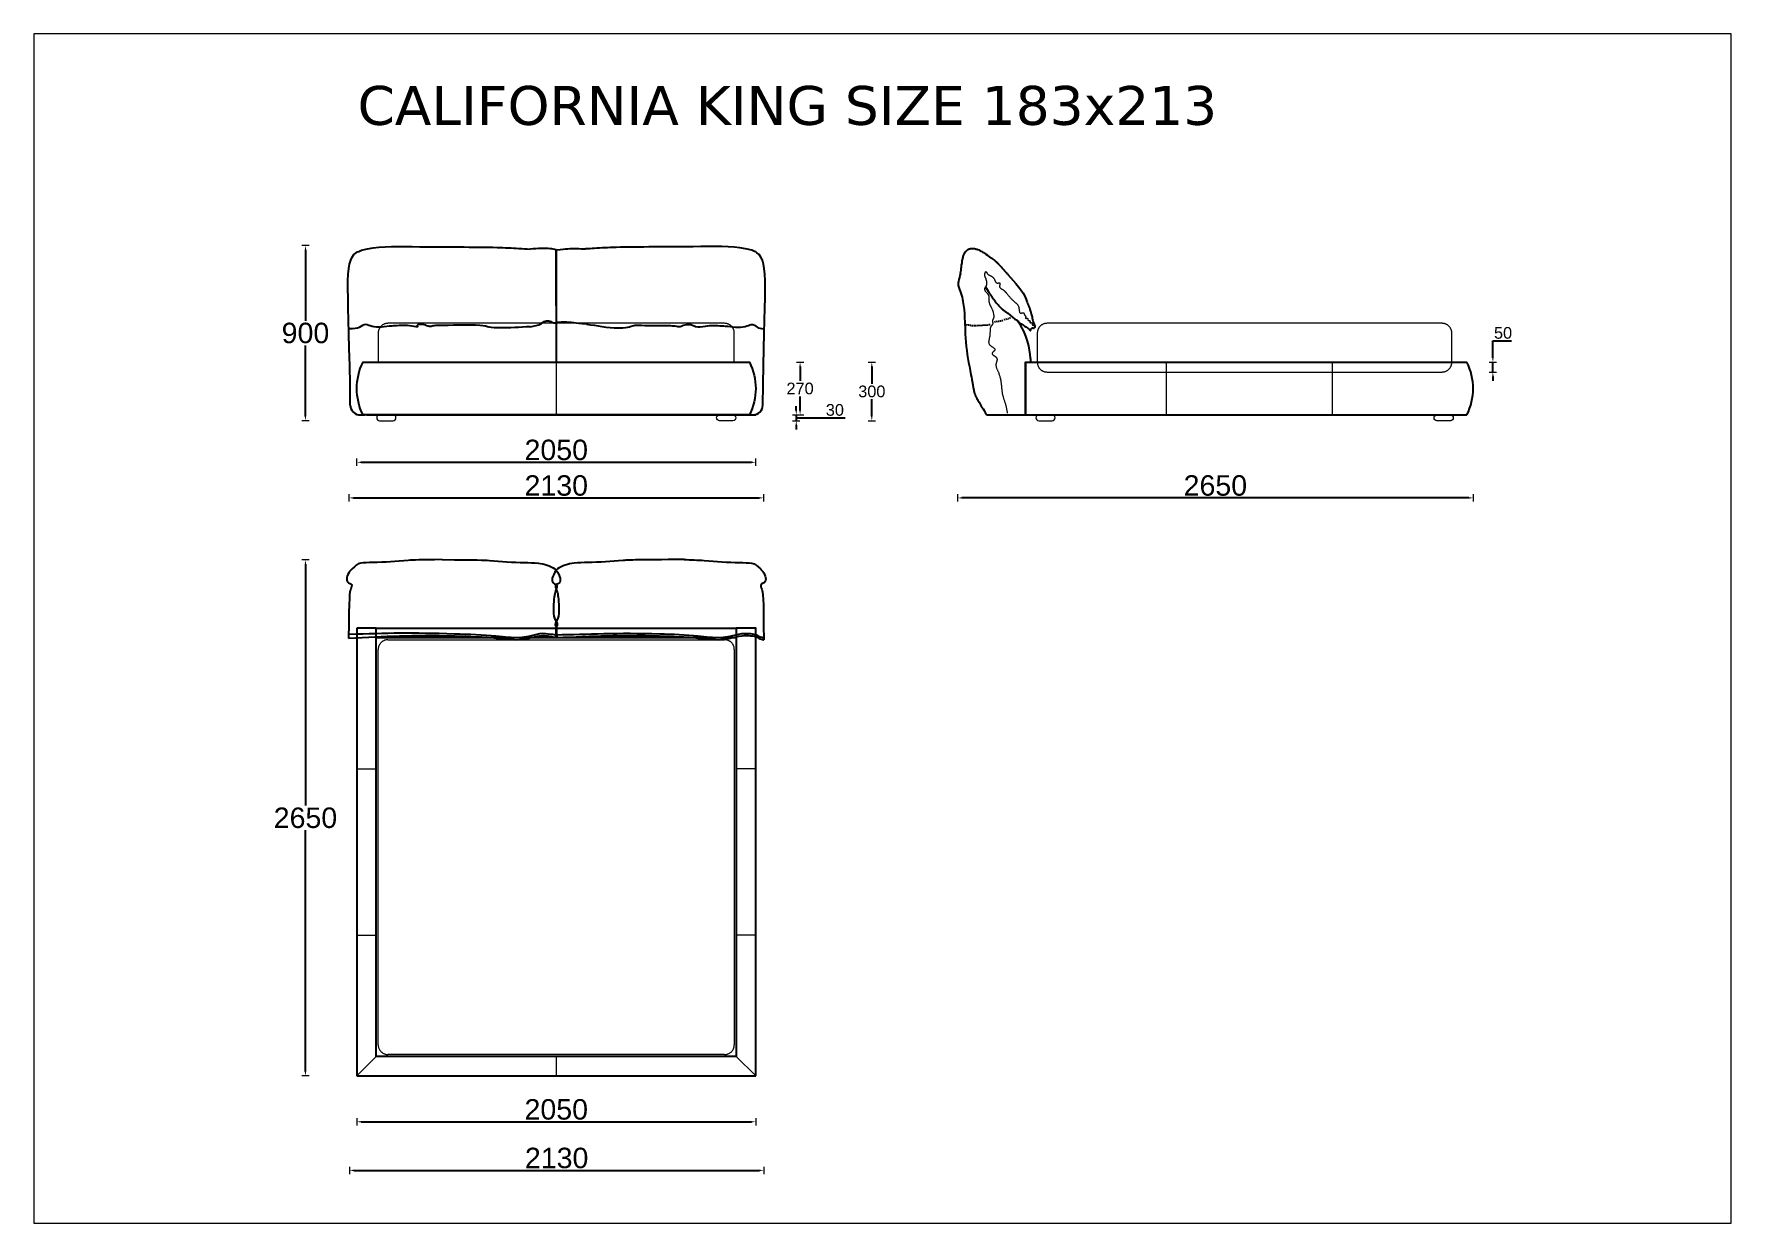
# Paper-space layout '183x213' of a CAD drawing. Header units: millimetres. Extents: x 0 to 291, y 0 to 204.
# The model-space entities are those that its viewports show. They can reach past a viewport. Long polylines and large blocks are cut down to what shows.
import ezdxf

# ---------------------------------------------------------------- set-up
doc = ezdxf.new("R2010")
doc.units = ezdxf.units.MM
doc.header["$MEASUREMENT"] = 0
doc.linetypes.add('NASCOSTA', pattern=[9.525, 6.35, -3.175])
doc.linetypes.add('TRATTEGGIATA', pattern=[19.05, 12.7, -6.35])
doc.layers.add('_ARREDO', color=7, linetype='Continuous')
for name, color, linetype, lineweight in [('_CUCITURE', 8, 'TRATTEGGIATA', 9), ('_MATERASSO', 4, 'Continuous', 9), ('_PIEDINI', 3, 'Continuous', 9), ('_QUOTE', 1, 'Continuous', 9)]:
    doc.layers.add(name, color=color, linetype=linetype, lineweight=lineweight)
doc.styles.get("Standard").update_dxf_attribs({"font": 'arial.ttf'})
doc.dimstyles.new('1_1', dxfattribs={"dimscale": 15, "dimtxt": 4, "dimasz": 1.5, "dimexe": 1.25, "dimexo": 2, "dimtad": 1, "dimtih": 1, "dimtoh": 1, "dimdec": 0, "dimtxsty": 'Standard', "dimcen": 2.5, "dimclrd": 256, "dimclre": 256, "dimclrt": 256, "dimadec": 0, "dimazin": 0, "dimtfac": 1, "dimtdec": 0, "dimtmove": 0, "dimatfit": 3, "dimfxl": 1.25, "dimfxlon": 1, "dimlwe": 0, "dimarcsym": 0})

# ---------------------------------------------------------------- blocks, each defined once
blk = doc.blocks.new('*D58')
at = {"layer": '_QUOTE', "lineweight": 0, "transparency": 16777216}
for p, q in [((7159.9, 1346.5), (7122.4, 1346.5)), ((7159.9, -1303.8), (7122.4, -1303.8))]:
    blk.add_line(p, q, dxfattribs=at)
at = {"layer": '_QUOTE', "lineweight": -2, "transparency": 16777216}
for p, q in [((7141.2, 1324), (7141.2, 84.3)), ((7141.2, -1281.3), (7141.2, -41.7))]:
    blk.add_line(p, q, dxfattribs=at)
at = {"layer": '_QUOTE', "transparency": 16777216}
for points in [[(7137.4, 1324), (7144.9, 1324), (7141.2, 1346.5)], [(7137.4, -1281.3), (7144.9, -1281.3), (7141.2, -1303.8)]]:
    blk.add_solid(points, dxfattribs=at)
at = {"layer": 'Defpoints', "color": 0, "transparency": 16777216}
for p in [(7844.5, 1346.5), (7141.2, -1303.8), (7844.5, -1303.8)]:
    blk.add_point(p, dxfattribs=at)
at = {"layer": '_QUOTE', "transparency": 16777216, "insert": (7141.2, 21.3), "char_height": 105, "attachment_point": 5}
blk.add_mtext('2650', dxfattribs=at)
blk = doc.blocks.new('*D59')
at = {"layer": '_QUOTE', "lineweight": 0, "transparency": 16777216}
for p, q in [((7405, 1828.7), (7405, 1866.2)), ((9455, 1828.7), (9455, 1866.2))]:
    blk.add_line(p, q, dxfattribs=at)
at = {"layer": '_QUOTE', "lineweight": -2, "transparency": 16777216}
blk.add_line((7427.5, 1847.5), (9432.5, 1847.5), dxfattribs=at)
at = {"layer": '_QUOTE', "transparency": 16777216}
for points in [[(7427.5, 1851.2), (7427.5, 1843.7), (7405, 1847.5)], [(9432.5, 1851.2), (9432.5, 1843.7), (9455, 1847.5)]]:
    blk.add_solid(points, dxfattribs=at)
at = {"layer": 'Defpoints', "color": 0, "transparency": 16777216}
for p in [(9455, 1847.5), (7405, -153.8), (9455, -153.8)]:
    blk.add_point(p, dxfattribs=at)
at = {"layer": '_QUOTE', "transparency": 16777216, "insert": (8430, 1910.5), "char_height": 105, "attachment_point": 5}
blk.add_mtext('2050', dxfattribs=at)
blk = doc.blocks.new('*D60')
at = {"layer": '_QUOTE', "lineweight": 0, "transparency": 16777216}
for p, q in [((7366.7, -1769.9), (7366.7, -1807.4)), ((9497.1, -1769.9), (9497.1, -1807.4))]:
    blk.add_line(p, q, dxfattribs=at)
at = {"layer": '_QUOTE', "lineweight": -2, "transparency": 16777216}
blk.add_line((7389.2, -1788.6), (9474.6, -1788.6), dxfattribs=at)
at = {"layer": '_QUOTE', "transparency": 16777216}
for points in [[(7389.2, -1784.9), (7389.2, -1792.4), (7366.7, -1788.6)], [(9474.6, -1784.9), (9474.6, -1792.4), (9497.1, -1788.6)]]:
    blk.add_solid(points, dxfattribs=at)
at = {"layer": 'Defpoints', "color": 0, "transparency": 16777216}
for p in [(7366.7, 1078.2), (9497.1, 947.6), (9497.1, -1788.6)]:
    blk.add_point(p, dxfattribs=at)
at = {"layer": '_QUOTE', "transparency": 16777216, "insert": (8431.9, -1725.6), "char_height": 105, "attachment_point": 5}
blk.add_mtext('2130', dxfattribs=at)
blk = doc.blocks.new('*D61')
at = {"layer": '_QUOTE', "lineweight": 0, "transparency": 16777216}
for p, q in [((7159.9, 2960.9), (7122.4, 2960.9)), ((7159.9, 2061.1), (7122.4, 2061.1))]:
    blk.add_line(p, q, dxfattribs=at)
at = {"layer": '_QUOTE', "lineweight": -2, "transparency": 16777216}
for p, q in [((7141.2, 2938.4), (7141.2, 2574)), ((7141.2, 2083.6), (7141.2, 2448))]:
    blk.add_line(p, q, dxfattribs=at)
at = {"layer": '_QUOTE', "transparency": 16777216}
for points in [[(7137.4, 2938.4), (7144.9, 2938.4), (7141.2, 2960.9)], [(7137.4, 2083.6), (7144.9, 2083.6), (7141.2, 2061.1)]]:
    blk.add_solid(points, dxfattribs=at)
at = {"layer": 'Defpoints', "color": 0, "transparency": 16777216}
for p in [(7141.2, 2960.9), (7730.9, 2960.9), (7556.8, 2061.1)]:
    blk.add_point(p, dxfattribs=at)
at = {"layer": '_QUOTE', "transparency": 16777216, "insert": (7141.2, 2511), "char_height": 105, "attachment_point": 5}
blk.add_mtext('900', dxfattribs=at)
blk = doc.blocks.new('*D62')
at = {"layer": '_QUOTE', "lineweight": 0, "transparency": 16777216}
for p, q in [((10032.7, 2361.1), (10070.2, 2361.1)), ((10032.7, 2061.1), (10070.2, 2061.1))]:
    blk.add_line(p, q, dxfattribs=at)
at = {"layer": '_QUOTE', "lineweight": -2, "transparency": 16777216}
for p, q in [((10051.5, 2338.6), (10051.5, 2251.1)), ((10051.5, 2083.6), (10051.5, 2171.1))]:
    blk.add_line(p, q, dxfattribs=at)
at = {"layer": '_QUOTE', "transparency": 16777216}
for points in [[(10047.7, 2338.6), (10055.2, 2338.6), (10051.5, 2361.1)], [(10047.7, 2083.6), (10055.2, 2083.6), (10051.5, 2061.1)]]:
    blk.add_solid(points, dxfattribs=at)
at = {"layer": 'Defpoints', "color": 0, "transparency": 16777216}
for p in [(9258.8, 2361.1), (9258.8, 2061.1), (10051.5, 2061.1)]:
    blk.add_point(p, dxfattribs=at)
at = {"layer": '_QUOTE', "transparency": 16777216, "insert": (10051.5, 2211.1), "char_height": 60, "attachment_point": 5}
blk.add_mtext('300', dxfattribs=at)
blk = doc.blocks.new('*D63')
at = {"layer": '_QUOTE', "lineweight": 0, "transparency": 16777216}
for p, q in [((9664.1, 2361.1), (9701.6, 2361.1)), ((9664.1, 2091.1), (9701.6, 2091.1))]:
    blk.add_line(p, q, dxfattribs=at)
at = {"layer": '_QUOTE', "lineweight": -2, "transparency": 16777216}
for p, q in [((9682.9, 2338.6), (9682.9, 2266.1)), ((9682.9, 2113.6), (9682.9, 2186.1))]:
    blk.add_line(p, q, dxfattribs=at)
at = {"layer": '_QUOTE', "transparency": 16777216}
for points in [[(9679.1, 2338.6), (9686.6, 2338.6), (9682.9, 2361.1)], [(9679.1, 2113.6), (9686.6, 2113.6), (9682.9, 2091.1)]]:
    blk.add_solid(points, dxfattribs=at)
at = {"layer": 'Defpoints', "color": 0, "transparency": 16777216}
for p in [(9035, 2361.1), (9035, 2091.1), (9682.9, 2091.1)]:
    blk.add_point(p, dxfattribs=at)
at = {"layer": '_QUOTE', "transparency": 16777216, "insert": (9682.9, 2226.1), "char_height": 60, "attachment_point": 5}
blk.add_mtext('270', dxfattribs=at)
blk = doc.blocks.new('*D64')
at = {"layer": '_QUOTE', "lineweight": -2, "transparency": 16777216}
for p, q in [((9663.3, 2113.6), (9663.3, 2136.1)), ((9663.3, 2091.1), (9663.3, 2061.1)), ((9663.3, 2091.1), (9663.3, 2061.1)), ((9663.3, 2076.1), (9809.4, 2076.1)), ((9663.3, 2038.6), (9663.3, 2016.1)), ((9809.4, 2076.1), (9913.8, 2076.1))]:
    blk.add_line(p, q, dxfattribs=at)
at = {"layer": '_QUOTE', "lineweight": 0, "transparency": 16777216}
for p, q in [((9644.6, 2091.1), (9682.1, 2091.1)), ((9644.6, 2061.1), (9682.1, 2061.1))]:
    blk.add_line(p, q, dxfattribs=at)
at = {"layer": '_QUOTE', "transparency": 16777216}
for points in [[(9659.6, 2113.6), (9667.1, 2113.6), (9663.3, 2091.1)], [(9659.6, 2038.6), (9667.1, 2038.6), (9663.3, 2061.1)]]:
    blk.add_solid(points, dxfattribs=at)
at = {"layer": 'Defpoints', "color": 0, "transparency": 16777216}
for p in [(9031.2, 2091.1), (9303.1, 2061.1), (9663.3, 2061.1)]:
    blk.add_point(p, dxfattribs=at)
at = {"layer": '_QUOTE', "transparency": 16777216, "insert": (9861.6, 2116.1), "char_height": 60, "attachment_point": 5}
blk.add_mtext('30', dxfattribs=at)
blk = doc.blocks.new('*D65')
at = {"layer": '_QUOTE', "lineweight": -2, "transparency": 16777216}
for p, q in [((13243.1, 2383.6), (13243.1, 2471.7)), ((13243.1, 2471.7), (13338.2, 2471.7)), ((13243.1, 2311.1), (13243.1, 2361.1)), ((13243.1, 2288.6), (13243.1, 2266.1))]:
    blk.add_line(p, q, dxfattribs=at)
at = {"layer": '_QUOTE', "lineweight": 0, "transparency": 16777216}
for p, q in [((13224.3, 2361.1), (13261.8, 2361.1)), ((13224.3, 2311.1), (13261.8, 2311.1))]:
    blk.add_line(p, q, dxfattribs=at)
at = {"layer": '_QUOTE', "transparency": 16777216}
for points in [[(13239.3, 2383.6), (13246.8, 2383.6), (13243.1, 2361.1)], [(13239.3, 2288.6), (13246.8, 2288.6), (13243.1, 2311.1)]]:
    blk.add_solid(points, dxfattribs=at)
at = {"layer": 'Defpoints', "color": 0, "transparency": 16777216}
for p in [(12690.8, 2361.1), (12690.8, 2311.1), (13243.1, 2311.1)]:
    blk.add_point(p, dxfattribs=at)
at = {"layer": '_QUOTE', "transparency": 16777216, "insert": (13295.3, 2511.7), "char_height": 60, "attachment_point": 5}
blk.add_mtext('50', dxfattribs=at)
blk = doc.blocks.new('*D56')
at = {"layer": '_QUOTE', "lineweight": 0, "transparency": 16777216}
for p, q in [((7405, -1520.4), (7405, -1557.9)), ((9455, -1520.4), (9455, -1557.9))]:
    blk.add_line(p, q, dxfattribs=at)
at = {"layer": '_QUOTE', "lineweight": -2, "transparency": 16777216}
blk.add_line((7427.5, -1539.1), (9432.5, -1539.1), dxfattribs=at)
at = {"layer": '_QUOTE', "transparency": 16777216}
for points in [[(7427.5, -1535.4), (7427.5, -1542.9), (7405, -1539.1)], [(9432.5, -1535.4), (9432.5, -1542.9), (9455, -1539.1)]]:
    blk.add_solid(points, dxfattribs=at)
at = {"layer": 'Defpoints', "color": 0, "transparency": 16777216}
for p in [(7405, -337.3), (9455, -380.1), (9455, -1539.1)]:
    blk.add_point(p, dxfattribs=at)
at = {"layer": '_QUOTE', "transparency": 16777216, "insert": (8430, -1476.1), "char_height": 105, "attachment_point": 5}
blk.add_mtext('2050', dxfattribs=at)
blk = doc.blocks.new('*D66')
at = {"layer": '_QUOTE', "lineweight": 0, "transparency": 16777216}
for p, q in [((10492.1, 1683.4), (10492.1, 1645.9)), ((13141.9, 1683.4), (13141.9, 1645.9))]:
    blk.add_line(p, q, dxfattribs=at)
at = {"layer": '_QUOTE', "lineweight": -2, "transparency": 16777216}
blk.add_line((13119.4, 1664.7), (10514.6, 1664.7), dxfattribs=at)
at = {"layer": '_QUOTE', "transparency": 16777216}
for points in [[(10514.6, 1668.4), (10514.6, 1660.9), (10492.1, 1664.7)], [(13119.4, 1668.4), (13119.4, 1660.9), (13141.9, 1664.7)]]:
    blk.add_solid(points, dxfattribs=at)
at = {"layer": 'Defpoints', "color": 0, "transparency": 16777216}
for p in [(10492.1, 2482.1), (13141.9, 2226.1), (10492.1, 1664.7)]:
    blk.add_point(p, dxfattribs=at)
at = {"layer": '_QUOTE', "transparency": 16777216, "insert": (11817, 1727.7), "char_height": 105, "attachment_point": 5}
blk.add_mtext('2650', dxfattribs=at)
blk = doc.blocks.new('Sezione testata')
at = {"layer": '_ARREDO', "lineweight": 25}
for points in [[(-13185.4, -19536.9), (-13183.7, -19525.5), (-13183.5, -19523.1), (-13183.3, -19520.4), (-13183, -19517.5), (-13182.6, -19514.1), (-13182.3, -19510.4), (-13181.8, -19506.6), (-13181.5, -19502.6), (-13181, -19498.4), (-13180.3, -19494), (-13179.9, -19489.7), (-13178.4, -19480.5), (-13176.9, -19471.3), (-13176, -19466.6), (-13175, -19462.1), (-13174, -19457.8), (-13173, -19453.5), (-13171.9, -19449.3), (-13170.5, -19445.4), (-13169.3, -19441.8), (-13167.8, -19438.3), (-13166.4, -19435), (-13164.8, -19432), (-13163, -19429.3), (-13161.4, -19426.7), (-13159.6, -19424.3), (-13157.8, -19422.2), (-13156, -19420.3), (-13153.9, -19418.5), (-13152, -19416.9), (-13150, -19415.5), (-13147.8, -19414.2), (-13145.7, -19413.1), (-13143.5, -19412.2), (-13141.4, -19411.3), (-13139.1, -19410.7), (-13137, -19410.2), (-13134.7, -19409.6), (-13132.5, -19409.3), (-13130.2, -19409.1), (-13127.9, -19408.9), (-13125.7, -19408.9), (-13123.4, -19408.9), (-13118.8, -19409.1), (-13114.2, -19409.6), (-13109.7, -19410.6), (-13105.2, -19411.7), (-13100.7, -19413.1), (-13096.3, -19414.6), (-13091.8, -19416.6), (-13087.5, -19418.6), (-13083.3, -19420.6), (-13079.1, -19422.9), (-13074.9, -19425.2), (-13070.8, -19427.8), (-13067, -19430.3), (-13063.1, -19432.8), (-13055.4, -19438.2), (-13048.2, -19443.4), (-13044.7, -19446), (-13041.2, -19448.4), (-13037.9, -19450.9), (-13034.5, -19453.2), (-13031.3, -19455.4), (-13028, -19457.3), (-13024.9, -19459.3), (-13023.2, -19460.3), (-13021.6, -19461.2), (-13019.6, -19462.5), (-13018.6, -19463.3), (-13017.6, -19464.1), (-13016.4, -19464.8), (-13015.2, -19465.7), (-13013.8, -19466.8), (-13012.5, -19468.1), (-13011.1, -19469.3), (-13009.5, -19470.7), (-13007.6, -19472.3), (-13005.9, -19474), (-13004, -19475.9), (-13001.8, -19477.8), (-12999.6, -19480.1), (-12997.2, -19482.5), (-12994.7, -19485.1), (-12992.1, -19487.8), (-12989.2, -19490.8), (-12986.1, -19494.2), (-12982.9, -19497.6), (-12979.4, -19501.2), (-12977.6, -19503.3), (-12975.8, -19505.3), (-12974, -19507.4), (-12972.1, -19509.6), (-12970.1, -19511.8), (-12968, -19514.1), (-12965.8, -19516.4), (-12963.7, -19518.8), (-12961.6, -19521.3), (-12959.2, -19523.9), (-12957, -19526.6), (-12954.5, -19529.3), (-12952.1, -19532.1), (-12949.6, -19534.9), (-12946.9, -19538), (-12944.4, -19540.9), (-12943.1, -19542.5)], [(-13185.4, -19536.9), (-13186.5, -19539.9), (-13187.4, -19542.7), (-13189, -19548), (-13191.3, -19557.9), (-13194.2, -19568.3), (-13196.9, -19578.9), (-13198, -19584.2), (-13198.7, -19589.5), (-13198.9, -19594.7), (-13198.3, -19599.6), (-13197.2, -19604.7), (-13195.4, -19609.5), (-13191.4, -19619.1), (-13187.6, -19628.9), (-13184, -19639), (-13180.9, -19649.1), (-13178.2, -19659.5), (-13175.7, -19669.9), (-13173.5, -19680.3), (-13171.6, -19690.7), (-13170.1, -19701.2), (-13168.9, -19711.7), (-13167.8, -19722.2), (-13166.2, -19743.1), (-13165.3, -19764.2), (-13164.6, -19785.1), (-13163, -19827.2), (-13162.1, -19848.3), (-13160.7, -19869.6), (-13158.8, -19890.7), (-13156.6, -19911.7), (-13154.1, -19932.5), (-13151.2, -19953), (-13148.1, -19973.5), (-13144.5, -19993.7), (-13140.7, -20014.4), (-13138.6, -20025), (-13136.6, -20035.9), (-13132.2, -20058.1), (-13130.1, -20069), (-13128.1, -20079.4), (-13127.2, -20084.3), (-13126.4, -20088.7), (-13125.8, -20093), (-13125, -20097), (-13124.4, -20100.5), (-13123.9, -20103.9), (-13123.5, -20106.6), (-13123.3, -20108.8), (-13122.9, -20110.8), (-13122.7, -20113), (-13122.3, -20114.6), (-13122.2, -20116.4), (-13121.8, -20118.4), (-13121.3, -20121), (-13120.6, -20123.9), (-13119.8, -20127.5), (-13119, -20131.9), (-13117.9, -20136.8), (-13116.8, -20142.3), (-13116, -20145.6), (-13115.3, -20148.9), (-13114.3, -20152.5), (-13113.6, -20154.7), (-13113, -20157.3), (-13111.6, -20160.6), (-13110.7, -20162.5), (-13109.6, -20164.7), (-13108.5, -20167.1), (-13107.1, -20169.9), (-13105.5, -20172.9), (-13103.7, -20176.2), (-13101.8, -20179.8), (-13099.4, -20183.9), (-13096.7, -20188.4), (-13093.8, -20193.4), (-13090.9, -20198.7), (-13087.2, -20204.5), (-13083.5, -20211), (-13079.3, -20217.8), (-13074.8, -20225.1), (-13069.9, -20233), (-13064.6, -20241.6), (-13058.8, -20250.8), (-13052.6, -20260.6), (-13051, -20263.2), (-12851.6, -20263.2)], [(-13058.5, -19605.6), (-13044.4, -19627.9), (-13043, -19629.7), (-13042, -19631.6), (-13040.8, -19633.5), (-13039.7, -19635.2), (-13038.5, -19636.9), (-13037.4, -19638.5), (-13036.5, -19640.2), (-13035.4, -19641.8), (-13034.5, -19643.2), (-13033.5, -19644.7), (-13032.6, -19646.2), (-13031.6, -19647.5), (-13030.8, -19648.8), (-13029.2, -19651.3), (-13027.6, -19653.8), (-13026.1, -19655.9), (-13024.7, -19657.9), (-13023.4, -19660), (-13022.1, -19661.6), (-13021, -19663.3), (-13019.9, -19664.9), (-13018.8, -19666.4), (-13018, -19667.7), (-13017, -19669), (-13016.3, -19670.1), (-13015.3, -19671.3), (-13014.6, -19672.2), (-13013.9, -19673.3), (-13013.2, -19674.2), (-13012.5, -19675.1), (-13011.3, -19676.6), (-13010, -19678.2), (-13007.6, -19681.3), (-13002.6, -19687.2), (-12997.8, -19693.1), (-12992.7, -19698.8), (-12990.2, -19701.8), (-12987.5, -19704.7), (-12984.9, -19707.4), (-12982.3, -19710.2), (-12979.5, -19712.8), (-12976.7, -19715.5), (-12973.7, -19718.1), (-12970.8, -19720.7), (-12967.9, -19723.2), (-12965, -19725.6), (-12961.9, -19728), (-12958.7, -19730.2), (-12955.7, -19732.6), (-12952.5, -19734.7), (-12949.2, -19736.7), (-12946, -19738.8), (-12942.5, -19740.7), (-12906.1, -19772), (-12899.1, -19775.4), (-12897.5, -19776.4), (-12895.8, -19777.3), (-12894.3, -19778.5), (-12892.7, -19779.7), (-12891.5, -19781.2), (-12890.2, -19782.7), (-12887.7, -19785.8), (-12886.6, -19787.3), (-12885.2, -19788.8), (-12884, -19790.1), (-12883.2, -19790.8), (-12882.5, -19791.3), (-12881.7, -19791.9), (-12880.9, -19792.5), (-12880.1, -19792.7), (-12879.3, -19793.3), (-12877.4, -19793.9), (-12875.7, -19794.5), (-12873.8, -19795.2), (-12872, -19795.9), (-12870.2, -19796.7), (-12869.3, -19797.1), (-12868.6, -19797.6), (-12867.1, -19798.7), (-12865.5, -19800), (-12862.7, -19802.7), (-12861.4, -19804), (-12859.8, -19805.2), (-12858.3, -19806.3), (-12856.6, -19807.5), (-12854.9, -19808.5), (-12853.1, -19809.4), (-12849.7, -19811.1), (-12847.9, -19811.8), (-12846.3, -19812.6), (-12844.9, -19813.6), (-12843.3, -19814.4), (-12841.9, -19815.7), (-12840.4, -19816.9), (-12839.6, -19817.6), (-12838.9, -19818.3), (-12838.1, -19819.1), (-12837.2, -19820), (-12835.6, -19821.9), (-12834, -19824), (-12832.2, -19825.9), (-12831.3, -19826.9), (-12830.5, -19827.6), (-12829.9, -19828.4), (-12829.1, -19829), (-12828.4, -19829.6), (-12827.7, -19829.7), (-12827.5, -19829.8), (-12827.1, -19829.9), (-12826.9, -19830), (-12826.5, -19829.9), (-12826.4, -19829.7), (-12826.1, -19829.6), (-12826, -19829.3), (-12825.7, -19829), (-12825.4, -19828.2), (-12825.1, -19827.3), (-12824.9, -19826.3), (-12824.7, -19825.3), (-12824.2, -19824.4), (-12823.8, -19823.3), (-12823.2, -19822.3), (-12822.7, -19821.4), (-12822.1, -19820.6), (-12821.4, -19819.8), (-12820.5, -19819.2), (-12819.7, -19818.5), (-12818.9, -19818.1), (-12818, -19817.6), (-12816.1, -19816.9), (-12815.2, -19816.8), (-12814.2, -19816.9), (-12813.3, -19816.8), (-12812.3, -19817), (-12811.3, -19817.1), (-12810.3, -19817.3), (-12808.2, -19817.7)], [(-12846.7, -19676), (-12844.9, -19681.5), (-12843.6, -19684.9), (-12841.4, -19691.5), (-12840.1, -19694.7), (-12838.9, -19697.9), (-12837.7, -19700.9), (-12836.4, -19704.1), (-12835.2, -19707.1), (-12834, -19710.1), (-12832.9, -19713), (-12831.8, -19715.8), (-12830.6, -19718.6), (-12829.5, -19721.5), (-12825.8, -19732.6), (-12825, -19735.4), (-12824.3, -19738.2), (-12822.9, -19743.6), (-12821.4, -19749.1), (-12820.7, -19751.9), (-12820.1, -19754.8), (-12818.7, -19760.7), (-12817.3, -19766.7), (-12815.8, -19772.7), (-12814.4, -19778.8), (-12812.9, -19785), (-12811.4, -19791.1), (-12804.2, -19808.2)]]:
    blk.add_lwpolyline(points, dxfattribs=at)
at = {"layer": '_ARREDO'}
blk.add_lwpolyline([(-12851.6, -20263.2), (-12851.6, -19993.2), (-12823.5, -19993.2)], dxfattribs=at)
for points in [[(-12943.1, -19542.5), (-12907.3, -19584.1), (-12864, -19624), (-12846.7, -19676)], [(-12804.2, -19808.2), (-12802.8, -19811.4), (-12804.9, -19818.5), (-12808.2, -19817.7)]]:
    blk.add_open_spline(points, degree=3, dxfattribs=at)
at = {"layer": '_ARREDO', "lineweight": 25}
blk.add_open_spline([(-12823.5, -19993.2), (-12824.2, -19986.4), (-12825, -19979.5), (-12825.8, -19972.7), (-12825.8, -19972.7), (-12825.8, -19972.7), (-12825.8, -19972.7), (-12831.6, -19921.4), (-12839.3, -19854.5), (-12895, -19777.9)], degree=3, knots=[-19.746579, -19.746579, -19.746579, -19.746579, -0.0005, -0.0005, -0.0005, 0, 0, 0, 200.280771, 200.280771, 200.280771, 200.280771], dxfattribs=at)
at = {"layer": '_CUCITURE', "lineweight": 25}
for points in [[(-13011.8, -19785), (-13006.7, -19784.3)], [(-13003.6, -19783.8), (-12997.1, -19782.8)], [(-12994, -19782.3), (-12991.7, -19782.1), (-12987.7, -19781.3)], [(-12984.6, -19780.8), (-12982, -19780.4), (-12978.2, -19779.6)], [(-12975.1, -19779.1), (-12972, -19778.4), (-12968.9, -19777.7)], [(-12961.1, -19774.2), (-12954.9, -19772.1)], [(-12951.9, -19771.2), (-12946.8, -19769.6)], [(-12943.7, -19768.9), (-12940.2, -19768.1), (-12937.5, -19767.2)], [(-12934.4, -19766.5), (-12930.5, -19765.3), (-12928.5, -19764.7)], [(-13151.2, -19802.1), (-13156.4, -19801.4)], [(-13141.6, -19803.5), (-13148, -19802.5)], [(-13132.2, -19804.7), (-13136.3, -19804.2), (-13138.4, -19803.9)], [(-13122.7, -19805.5), (-13126.3, -19805.4), (-13129, -19804.9)], [(-13113.1, -19806), (-13116.3, -19805.8), (-13119.5, -19805.7)], [(-13103.4, -19806.1), (-13106.1, -19806.1), (-13110, -19806)], [(-13044, -19801.6), (-13046.2, -19801.8), (-13100.3, -19806)], [(-13034.3, -19801.5), (-13040.8, -19801.6)]]:
    blk.add_lwpolyline(points, dxfattribs=at)
at = {"layer": '_CUCITURE'}
blk.add_spline([(-12944.6, -20254), (-12953.1, -20211.4), (-12968.3, -20162.2), (-12974.3, -20113.5), (-12989.9, -20046.1), (-13001.8, -19998.9), (-12997.3, -19975.3), (-13002.4, -19967.7), (-13019.2, -19954.9), (-13020.7, -19943.4), (-13008, -19929.5), (-13032.8, -19907.2), (-13034.3, -19858.4), (-13032.6, -19828.2), (-13026.9, -19806.2), (-13018.7, -19794), (-13020.6, -19780.3), (-13015.4, -19767.2), (-13014.2, -19749.7), (-13028.8, -19708.6), (-13039, -19678.9), (-13039.3, -19653.1), (-13058, -19627.2), (-13060.8, -19613.2), (-13053.3, -19600.4), (-13050.5, -19586.9), (-13055.6, -19563.6), (-13060.9, -19543), (-13055.6, -19527.7), (-13049.4, -19536.5), (-13031.2, -19549), (-13014.2, -19563.6), (-12996.4, -19586.5), (-12984.6, -19585.8), (-12984.9, -19606.7), (-12970.8, -19618.8), (-12948.4, -19639.8), (-12909.9, -19681.5), (-12887.1, -19709.5), (-12876.1, -19740.5), (-12861.5, -19739.5), (-12856.2, -19751.2), (-12851.2, -19757.5), (-12851.2, -19767.6), (-12842, -19767.2), (-12839.2, -19777.2), (-12828.6, -19780.9), (-12830.5, -19789), (-12820, -19790.4), (-12818.1, -19799.9), (-12808.1, -19805.2), (-12804.8, -19814.4)], degree=3, dxfattribs=at)
blk = doc.blocks.new('*D57')
at = {"layer": '_QUOTE', "lineweight": 0, "transparency": 16777216}
for p, q in [((7364.8, 1683.4), (7364.8, 1645.9)), ((9495.2, 1683.4), (9495.2, 1645.9))]:
    blk.add_line(p, q, dxfattribs=at)
at = {"layer": '_QUOTE', "lineweight": -2, "transparency": 16777216}
blk.add_line((7387.3, 1664.7), (9472.7, 1664.7), dxfattribs=at)
at = {"layer": '_QUOTE', "transparency": 16777216}
for points in [[(7387.3, 1668.4), (7387.3, 1660.9), (7364.8, 1664.7)], [(9472.7, 1668.4), (9472.7, 1660.9), (9495.2, 1664.7)]]:
    blk.add_solid(points, dxfattribs=at)
at = {"layer": 'Defpoints', "color": 0, "transparency": 16777216}
for p in [(7364.8, 2856.4), (9495.2, 2725.8), (9495.2, 1664.7)]:
    blk.add_point(p, dxfattribs=at)
at = {"layer": '_QUOTE', "transparency": 16777216, "insert": (8430, 1727.7), "char_height": 105, "attachment_point": 5}
blk.add_mtext('2130', dxfattribs=at)

msp = doc.modelspace()

# ---------------------------------------------------------------- linework, layer by layer
at = {"layer": '_ARREDO', "color": 0}
for p, q in [((8428.6, 2938.8), (8429.2, 2361.1)), ((8428.6, 2938.8), (8429.2, 2361.1)), ((8430.9, 2361.1), (8430.8, 2938.1)), ((7413, 2091.2), (7445.9, 2091.1)), ((7455, 2091.1), (9455, 2091.1))]:
    msp.add_line(p, q, dxfattribs=at)
at = {"layer": '_ARREDO'}
msp.add_line((10841.9, 2091.1), (13109.6, 2091.1), dxfattribs=at)
msp.add_lwpolyline([(9422.7, 2091.1), (7437.2, 2091.1, -0.238729), (7437.2, 2361.1), (9422.7, 2361.1, -0.238729)], format="xyb", close=True, dxfattribs=at)
for points in [[(10841.9, 2091.1), (10841.9, 2361.1)], [(10841.9, 2361.1), (10841.9, 2091.1)], [(10841.9, 2361.1), (13109.6, 2361.1)], [(9422.7, 2091.1), (9441.6, 2091.2)], [(7405, 996.2), (7405, -1303.8)], [(7505, -1203.8), (7505, 996.2), (7405, 996.2)], [(9455, -1303.8), (9455, 996.2), (9355, 996.2), (9355, -1203.8)], [(9355, -1203.8), (7505, -1203.8)], [(7405, -1303.8), (9455, -1303.8)]]:
    msp.add_lwpolyline(points, dxfattribs=at)
msp.add_lwpolyline([(13109.6, 2091.1), (13109.6, 2091.1, 0.238729), (13109.6, 2361.1, 0.238729)], format="xyb", dxfattribs=at)
msp.add_lwpolyline([(7505, 946.2), (7505, 996.2), (9355, 996.2), (9355, 946.2)], close=True, dxfattribs=at)
at = {"layer": '_ARREDO', "color": 0}
for centre, radius, start, end in [((7423.4, 2142), 51.9, 181.44473, 258.3601), ((9441.6, 2141.2), 50, 270.04276, 359.40329)]:
    msp.add_arc(centre, radius, start, end, dxfattribs=at)
for points, knots in [([(7371.6, 2140.6), (7365.9, 2738.8), (7327.2, 2908.9), (7511.2, 2960.5), (7721.2, 2952.1), (8064.4, 2954.4), (8221.6, 2947.2), (8276.5, 2943), (8295.7, 2942.2)], [0.97874, 0.97874, 0.97874, 0.97874, 33.87459, 41.444807, 67.800101, 98.55114, 109.295887, 115.063562, 115.063562, 115.063562, 115.063562]), ([(8429.9, 2938.1), (8420.1, 2940.7), (8383.9, 2949.2), (8337.1, 2943.9), (8295.7, 2942.2)], [141.247301, 141.247301, 141.247301, 141.247301, 145.493894, 156.0179, 156.0179, 156.0179, 156.0179]), ([(8429.9, 2938.1), (8461.1, 2940.7), (8506, 2948.5), (8549.3, 2944.6), (8580.1, 2942.9)], [142.576049, 142.576049, 142.576049, 142.576049, 146.822642, 156.169675, 156.169675, 156.169675, 156.169675]), ([(9491.6, 2140.6), (9497.2, 2738.8), (9535.9, 2908.9), (9352, 2960.5), (9141.9, 2952.1), (8798.8, 2954.4), (8645.8, 2947.4), (8595.1, 2943.7), (8580.1, 2942.9)], [0.978652, 0.978652, 0.978652, 0.978652, 33.87459, 41.444807, 67.800101, 98.55114, 109.295887, 113.789424, 113.789424, 113.789424, 113.789424]), ([(8545.6, 2559.9), (8511.4, 2565.2), (8474.5, 2569.3), (8434.1, 2565), (8430, 2564.9)], [99.121874, 99.121874, 99.121874, 99.121874, 109.465772, 110.6844, 110.6844, 110.6844, 110.6844]), ([(7844.5, 1347.5), (7726.4, 1346.6), (7637.1, 1342.5), (7523.9, 1330.9), (7410.9, 1333.1), (7397.8, 1315.4), (7358.7, 1279.1), (7342.7, 1230.4), (7384.6, 1222.3), (7369.1, 1186.7), (7364.9, 1166.2), (7363, 944.9)], [1323.899986, 1323.899986, 1323.899986, 1323.899986, 1427.9085, 1645.520083, 1731.152126, 1839.404734, 1862.672187, 1931.372978, 1952.584466, 1981.71284, 2036.703079, 2036.703079, 2036.703079, 2036.703079]), ([(7844.5, 1347.5), (8028.4, 1346.6), (8117.6, 1342.5), (8230.8, 1330.9), (8343.9, 1333.1), (8403.3, 1316.4), (8427.6, 1296), (8429.7, 1294)], [1323.899986, 1323.899986, 1323.899986, 1323.899986, 1427.9085, 1645.520083, 1731.152126, 1839.404734, 1850.000893, 1850.000893, 1850.000893, 1850.000893]), ([(9086.8, 1348), (8842.7, 1347.1), (8747.6, 1343.1), (8628.6, 1330.9), (8515.6, 1333.1), (8456.1, 1316.4), (8431.8, 1296), (8429.7, 1294)], [1302.922883, 1302.922883, 1302.922883, 1302.922883, 1427.9085, 1645.520083, 1731.152126, 1839.404734, 1850.000893, 1850.000893, 1850.000893, 1850.000893]), ([(9086.8, 1348), (9121.4, 1347.1), (9216.5, 1343.1), (9335.5, 1330.9), (9448.5, 1333.1), (9461.7, 1315.4), (9500.8, 1279.1), (9516.7, 1230.4), (9474.9, 1222.3), (9491.3, 1184.5), (9495.1, 1163), (9496.1, 936.4)], [1302.922883, 1302.922883, 1302.922883, 1302.922883, 1427.9085, 1645.520083, 1731.152126, 1839.404734, 1862.672187, 1931.372978, 1952.584466, 1981.71284, 2043.327416, 2043.327416, 2043.327416, 2043.327416]), ([(7363, 944.9), (7556.9, 954.6), (7722.5, 964.3), (8119.1, 948.3), (8220.6, 932.4), (8293.9, 943.5), (8359.1, 962.6), (8389.3, 955.5), (8425.6, 947.8), (8431.3, 947.2)], [9.23544, 9.23544, 9.23544, 9.23544, 56.33891, 70.896853, 81.985192, 86.801344, 93.037044, 102.209071, 104.313668, 104.313668, 104.313668, 104.313668]), ([(7363.1, 964.5), (7564.6, 972.1), (7726, 974.4), (8118.4, 959.6), (8219.8, 943.7), (8293.1, 954.7), (8358.3, 973.9), (8389, 966.5), (8410.2, 964.4), (8431.5, 961.9)], [11.201003, 11.201003, 11.201003, 11.201003, 57.024861, 71.582805, 82.671143, 87.487296, 93.722995, 102.895022, 105.505868, 105.505868, 105.505868, 105.505868]), ([(8431.3, 947.2), (8617.9, 955.7), (8810.2, 963.5), (9153.8, 948.3), (9255.2, 932.4), (9328.6, 943.5), (9393.8, 962.6), (9467.8, 953.7), (9470.2, 941), (9493.5, 936.8), (9495.7, 936.4), (9496, 936.4), (9496.3, 936.4), (9497.2, 936.4)], [13.178188, 13.178188, 13.178188, 13.178188, 56.33891, 70.896853, 81.985192, 86.801344, 93.037044, 102.209071, 108.619238, 109.293019, 109.293019, 109.293019, 109.340932, 109.340932, 109.340932, 109.340932]), ([(8431.5, 961.9), (8587.2, 964.8), (8795.8, 975.8), (9153, 959.5), (9254.5, 943.7), (9327.8, 954.7), (9393, 973.9), (9467, 965), (9469.4, 952.2), (9492.7, 948.1), (9494.9, 947.7), (9495.1, 947.6), (9495.2, 947.6), (9497.1, 947.6)], [9.670093, 9.670093, 9.670093, 9.670093, 57.024861, 71.582805, 82.671143, 87.487296, 93.722995, 102.895022, 109.305189, 109.97897, 109.97897, 109.97897, 110.02915, 110.02915, 110.02915, 110.02915])]:
    msp.add_open_spline(points, degree=3, knots=knots, dxfattribs=at)
at = {"layer": '_ARREDO'}
for points, knots in [([(8296.3, 2543.6), (8243.1, 2540.4), (8172.9, 2536.2), (8090.1, 2538.6), (8039.8, 2555.9), (7841.4, 2549), (7803.4, 2550.7), (7781.5, 2541.7), (7756.6, 2553.5), (7731.3, 2558), (7710.9, 2551.2), (7726.9, 2538), (7674.7, 2552.7), (7624.5, 2549.3), (7556.6, 2545.5), (7495.3, 2534.5), (7443.1, 2563.2), (7422.1, 2535), (7390.4, 2532.6), (7365, 2532.9)], [0, 0, 0, 0, 160.191262, 211.361434, 246.70273, 317.479205, 339.361403, 360.589837, 384.323596, 417.889123, 435.335847, 447.911164, 498.95428, 584.308715, 600.994472, 704.120715, 748.396454, 820.870352, 891.233399, 891.233399, 891.233399, 891.233399]), ([(8585.6, 2557.2), (8639.1, 2549.5), (8709.4, 2534.9), (8793.3, 2538.7), (8843.5, 2555.9), (8847, 2549), (9039.9, 2550.7), (9061.8, 2541.7), (9086.7, 2553.5), (9112, 2558), (9132.4, 2551.2), (9156.5, 2538), (9208.7, 2552.7), (9258.8, 2549.3), (9326.7, 2545.5), (9388, 2534.5), (9440.2, 2563.2), (9456.9, 2540.8), (9478.1, 2535), (9498.2, 2533.5)], [0, 0, 0, 0, 163.129336, 214.299509, 249.640804, 320.41728, 342.299478, 363.527911, 387.26167, 420.827197, 438.273921, 450.849238, 501.892355, 587.246789, 603.932546, 707.058789, 751.334528, 823.808426, 872.558092, 872.558092, 872.558092, 872.558092]), ([(8429.7, 1294), (8409, 1262.8), (8398.8, 1227.3), (8439.2, 1219.4), (8422.3, 1180.3), (8417.5, 1151.1), (8413.3, 1040.3), (8443.6, 1019.6), (8423.9, 995.7), (8431.5, 973.5), (8425.4, 953.1), (8425.3, 946.2)], [1866.717018, 1866.717018, 1866.717018, 1866.717018, 1931.372978, 1952.584466, 1981.71284, 2047.171298, 2078.134974, 2120.549862, 2140.836472, 2171.731521, 2202.716032, 2202.716032, 2202.716032, 2202.716032]), ([(8429.7, 1294), (8450.4, 1262.8), (8460.6, 1227.3), (8420.2, 1219.4), (8437.2, 1180.3), (8441.9, 1151.1), (8446.1, 1040.3), (8415.8, 1019.6), (8435.5, 995.7), (8427.9, 973.5), (8434, 953.1), (8434.1, 946.2)], [1866.717018, 1866.717018, 1866.717018, 1866.717018, 1931.372978, 1952.584466, 1981.71284, 2047.171298, 2078.134974, 2120.549862, 2140.836472, 2171.731521, 2202.716032, 2202.716032, 2202.716032, 2202.716032])]:
    msp.add_open_spline(points, degree=3, knots=knots, dxfattribs=at)
msp.add_spline([(8296.3, 2543.6), (8353.3, 2560.7), (8373.3, 2572.6), (8396.9, 2572.6), (8417.8, 2564), (8428.2, 2564.9), (8430, 2564.9), (8430.1, 2564.7)], degree=3, dxfattribs=at)
at = {"layer": '_ARREDO', "color": 0}
for points in [[(8585.6, 2557.2), (8567.9, 2559.5), (8555.1, 2559), (8545.6, 2559.9)], [(8431.4, 1030.6), (8431.4, 1029.1), (8431.4, 1027.6), (8431.4, 1026)]]:
    msp.add_open_spline(points, degree=3, dxfattribs=at)
at = {"layer": '_CUCITURE'}
for p, q in [((8430, 2361.1), (8430, 2091.1)), ((7405, 272.9), (7505, 272.9)), ((9455, 272.9), (9355, 272.9)), ((7405, -580.5), (7505, -580.5)), ((9455, -580.5), (9355, -580.5)), ((8430, -1203.8), (8430, -1303.8))]:
    msp.add_line(p, q, dxfattribs=at)
at = {"layer": '_CUCITURE', "ltscale": 2}
for p, q in [((11565.2, 2091.1), (11565.2, 2361.1)), ((12418.5, 2091.1), (12418.5, 2361.1))]:
    msp.add_line(p, q, dxfattribs=at)
at = {"layer": '_CUCITURE'}
for points in [[(7505, -1203.8), (7405, -1303.8)], [(9355, -1203.8), (9455, -1303.8)]]:
    msp.add_lwpolyline(points, dxfattribs=at)
at = {"layer": '_MATERASSO', "linetype": 'NASCOSTA', "ltscale": 10}
msp.add_lwpolyline([(9345, 2361.1), (9345, 2511.1, 0.414214), (9295, 2561.1), (7565, 2561.1, 0.414214), (7515, 2511.1), (7515, 2381.3), (7515, 2361.1)], format="xyb", dxfattribs=at)
for points in [[(10901.9, 2436.1), (10901.9, 2361.1, 0.414214), (10951.9, 2311.1), (12981.9, 2311.1, 0.414214), (13031.9, 2361.1), (13031.9, 2436.1), (13031.9, 2511.1, 0.414214), (12981.9, 2561.1), (10951.9, 2561.1, 0.414214), (10901.9, 2511.1)], [(7565, 936.2), (9295, 936.2, -0.414214), (9345, 886.2), (9345, -1143.8, -0.414214), (9295, -1193.8), (7565, -1193.8, -0.414214), (7515, -1143.8), (7515, 886.2, -0.414214)]]:
    msp.add_lwpolyline(points, format="xyb", close=True, dxfattribs=at)
at = {"layer": '_PIEDINI'}
for points in [[(7522.4, 2061.1), (7591.2, 2061.1, 1), (7591.2, 2091.1), (7522.4, 2091.1, 1)], [(9337.5, 2061.1), (9268.7, 2061.1, -1), (9268.7, 2091.1), (9337.5, 2091.1, -1)], [(10909.3, 2061.1), (10978.1, 2061.1, 1), (10978.1, 2091.1), (10909.3, 2091.1, 1)], [(13024.4, 2061.1), (12955.6, 2061.1, -1), (12955.6, 2091.1), (13024.4, 2091.1, -1)]]:
    msp.add_lwpolyline(points, format="xyb", close=True, dxfattribs=at)

# ---------------------------------------------------------------- block references
at = {"layer": '_ARREDO'}
msp.add_blockref('Sezione testata', (23693.4, 22354.3), dxfattribs=at)

# ---------------------------------------------------------------- texts
at = {"insert": (7408.8, 3780.2), "char_height": 200, "attachment_point": 1}
msp.add_mtext_dynamic_manual_height_columns('{\\fVerdana|b0|i0|c0|p34;CALIFORNIA KING SIZE 183x213 }', width=7216.11, gutter_width=1, heights=[0], dxfattribs=at)

# ---------------------------------------------------------------- dimensions: what is measured, and where the dimension line sits
at = {"layer": '_QUOTE'}
for base, p1, p2, picture, middle in [((7141.2, 2960.9), (7556.8, 2061.1), (7730.9, 2960.9), '*D61', (7141.2, 2511)), ((7141.2, -1303.8), (7844.5, 1346.5), (7844.5, -1303.8), '*D58', (7141.2, 21.3))]:
    dim = msp.add_linear_dim(base=base, p1=p1, p2=p2, angle=90, dimstyle='1_1', override={"dimtxt": 7}, dxfattribs=at)
    dim.commit()
    dim.dimension.update_dxf_attribs({"geometry": picture, "text_midpoint": middle})
for base, p1, p2, picture, middle in [((9495.2, 1664.7), (7364.8, 2856.4), (9495.2, 2725.8), '*D57', (8430, 1727.7)), ((10492.1, 1664.7), (13141.9, 2226.1), (10492.1, 2482.1), '*D66', (11817, 1727.7)), ((9455, 1847.5), (7405, -153.8), (9455, -153.8), '*D59', (8430, 1910.5)), ((9497.1, -1788.6), (7366.7, 1078.2), (9497.1, 947.6), '*D60', (8431.9, -1725.6)), ((9455, -1539.1), (7405, -337.3), (9455, -380.1), '*D56', (8430, -1476.1))]:
    dim = msp.add_linear_dim(base=base, p1=p1, p2=p2, dimstyle='1_1', override={"dimtxt": 7}, dxfattribs=at)
    dim.commit()
    dim.dimension.update_dxf_attribs({"geometry": picture, "text_midpoint": middle})
at = {"layer": '_QUOTE', "color": 0}
dim = msp.add_linear_dim(base=(13243.1, 2311.1), p1=(12690.8, 2361.1), p2=(12690.8, 2311.1), angle=90, dimstyle='1_1', dxfattribs=at)
dim.commit()
dim.dimension.update_dxf_attribs({"geometry": '*D65', "text_midpoint": (13295.3, 2471.7), "dimtype": 160})
for base, p1, p2, picture, middle in [((9682.9, 2091.1), (9035, 2361.1), (9035, 2091.1), '*D63', (9682.9, 2226.1)), ((10051.5, 2061.1), (9258.8, 2361.1), (9258.8, 2061.1), '*D62', (10051.5, 2211.1))]:
    dim = msp.add_linear_dim(base=base, p1=p1, p2=p2, angle=90, dimstyle='1_1', dxfattribs=at)
    dim.commit()
    dim.dimension.update_dxf_attribs({"geometry": picture, "text_midpoint": middle})
dim = msp.add_linear_dim(base=(9663.3, 2061.1), p1=(9031.2, 2091.1), p2=(9303.1, 2061.1), angle=90, dimstyle='1_1', override={"dimtmove": 1}, dxfattribs=at)
dim.commit()
dim.dimension.update_dxf_attribs({"geometry": '*D64', "text_midpoint": (9818.8, 2116.1)})

psp = doc.layouts.new('183x213')

# ---------------------------------------------------------------- viewports
at = {"layer": '0', "color": 0, "view_target_point": (6712.19, 1044)}
psp.add_viewport(center=(145.35, 101.77), size=(290.7, 203.5366), view_center_point=(3394.2, -50), view_height=6106.0985, dxfattribs=at)

doc.saveas('drawing.dxf')
